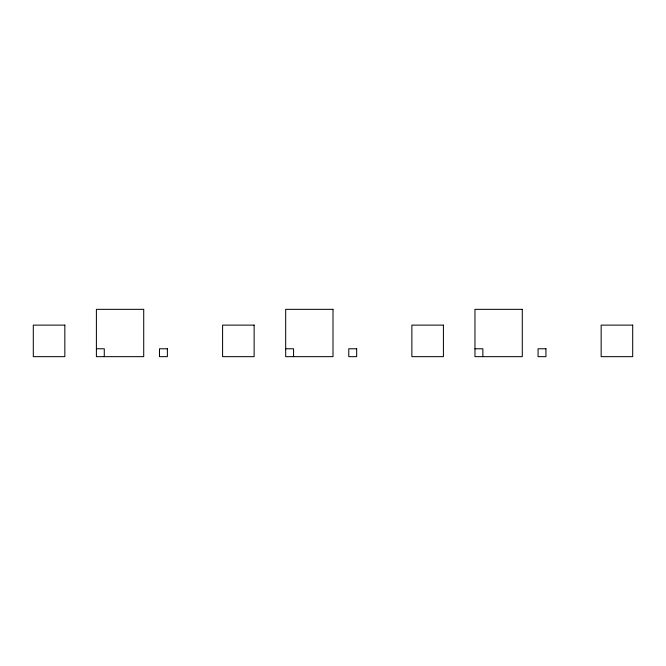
<?xml version="1.0" encoding="UTF-8"?>
<svg xmlns="http://www.w3.org/2000/svg" width="666" height="666" viewBox="0 0 666 666"><rect width="100%" height="100%" fill="white"/><g stroke="black" fill="none" stroke-linecap="round" stroke-linejoin="round"><path stroke-width="1" d="M96.395 348.776L104.279 348.776L104.279 356.66M285.681 348.776L293.564 348.776L293.564 356.66M474.966 348.776L482.85 348.776L482.85 356.66M143.714 309.34L96.395 309.34L96.395 356.66L143.714 356.66L143.714 309.34M333 309.34L285.681 309.34L285.681 356.66L333 356.66L333 309.34M522.286 309.34L474.966 309.34L474.966 356.66L522.286 356.66L522.286 309.34M64.843 325.116L33.3 325.116L33.3 356.66L64.843 356.66L64.843 325.116M254.129 325.116L222.586 325.116L222.586 356.66L254.129 356.66L254.129 325.116M443.414 325.116L411.871 325.116L411.871 356.66L443.414 356.66L443.414 325.116M632.7 325.116L601.157 325.116L601.157 356.66L632.7 356.66L632.7 325.116M167.374 348.776L159.49 348.776L159.49 356.66L167.374 356.66L167.374 348.776M356.66 348.776L348.776 348.776L348.776 356.66L356.66 356.66L356.66 348.776M545.945 348.776L538.061 348.776L538.061 356.66L545.945 356.66L545.945 348.776"/></g></svg>
